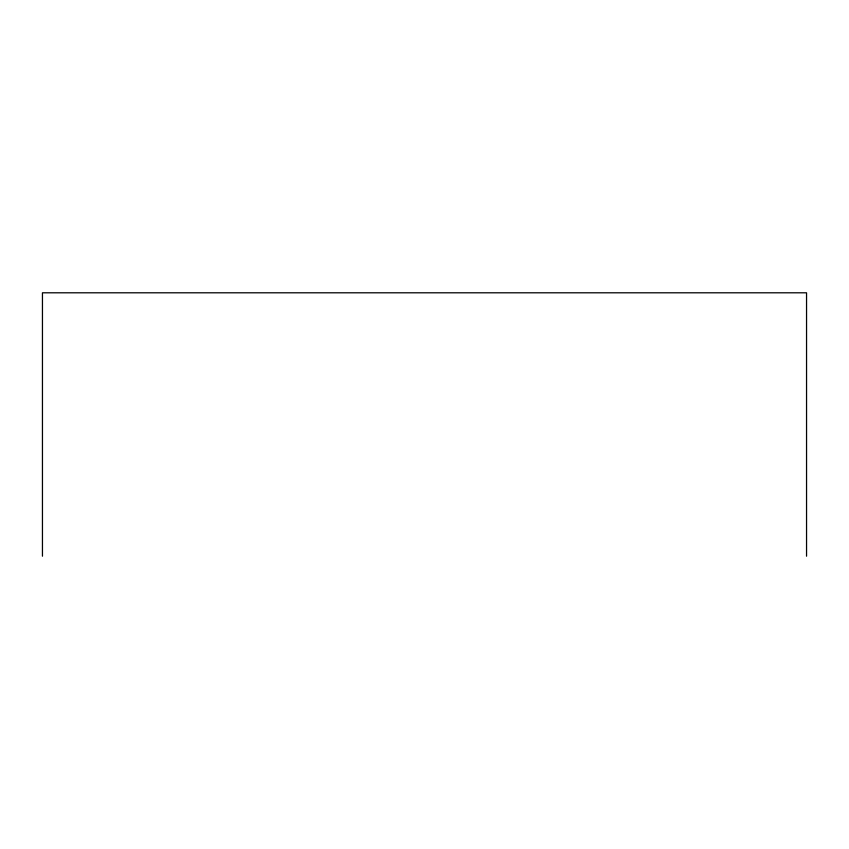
<?xml version="1.0" encoding="UTF-8"?>
<svg xmlns="http://www.w3.org/2000/svg" width="849" height="849" viewBox="0 0 849 849"><rect width="100%" height="100%" fill="white"/><g stroke="black" fill="none" stroke-linecap="round" stroke-linejoin="round"><path stroke-width="1.27" d="M806.55 556.201L806.55 292.799L42.45 292.799L42.45 556.201"/></g></svg>
